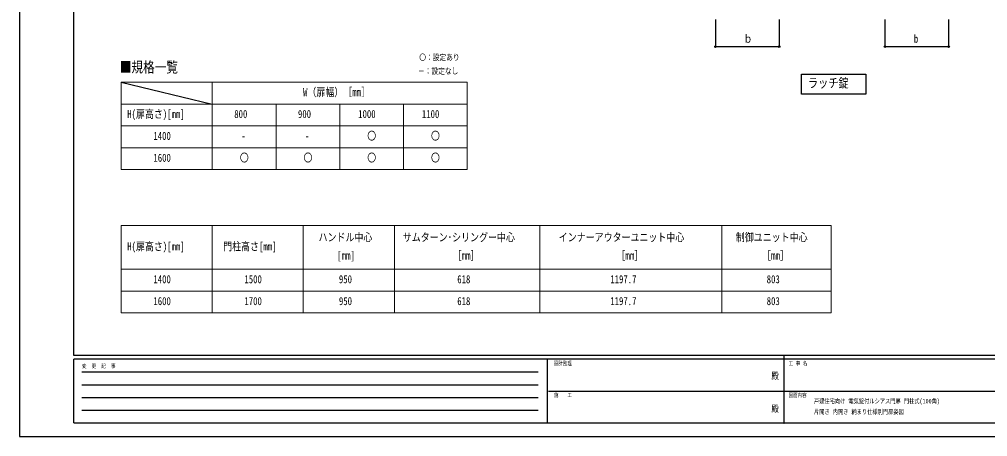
# Model space of a CAD drawing. Units: millimetres, scale not verified. Extents: x -4205 to 4205, y -2970 to 2970.
# Drawn here: x -4205 to 1114, y -2970 to -680 of the extents above; entities that cross this region are included whole.
import ezdxf
from ezdxf.enums import TextEntityAlignment as Align

# ---------------------------------------------------------------- set-up
doc = ezdxf.new("R2010")
doc.units = ezdxf.units.MM
doc.header["$LTSCALE"] = 12
doc.header["$PDMODE"] = 32
doc.header["$PDSIZE"] = 6
doc.layers.add('0-1_TABLE1', color=7, linetype='Continuous', lineweight=18)
for name, color, linetype in [('0-2_USER1', 3, 'Continuous'), ('0-5_YKK_D', 6, 'Continuous'), ('0-6_YKK_ZWAK', 7, 'Continuous')]:
    doc.layers.add(name, color=color, linetype=linetype)
doc.styles.add('ＭＳ ゴシック', font='')
doc.styles.get('ＭＳ ゴシック').set_extended_font_data('MS Gothic')

msp = doc.modelspace()

# ---------------------------------------------------------------- linework, layer by layer
at = {"layer": '0-1_TABLE1'}
for p, q in [((-3644.98, -1025), (-1744.98, -1025)), ((-3644.98, -1025), (-3644.98, -1505)), ((-3144.98, -1025), (-3144.98, -1505)), ((-1744.98, -1025), (-1744.98, -1505)), ((-3644.98, -1145), (-1744.98, -1145)), ((-2794.98, -1145), (-2794.98, -1505)), ((-2444.98, -1145), (-2444.98, -1505)), ((-2094.98, -1145), (-2094.98, -1505)), ((-3644.98, -1265), (-1744.98, -1265)), ((-3644.98, -1385), (-1744.98, -1385)), ((-3644.98, -1505), (-1744.98, -1505)), ((-3644.98, -1811.5), (255.02, -1811.5)), ((-3644.98, -1811.5), (-3644.98, -2291.5)), ((-3144.98, -1811.5), (-3144.98, -2291.5)), ((-2644.98, -1811.5), (-2644.98, -2291.5)), ((-2144.98, -1811.5), (-2144.98, -2291.5)), ((-1344.98, -1811.5), (-1344.98, -2291.5)), ((-344.98, -1811.5), (-344.98, -2291.5)), ((255.02, -1811.5), (255.02, -2291.5)), ((-3644.98, -2051.5), (255.02, -2051.5)), ((-3644.98, -2171.5), (255.02, -2171.5)), ((-3644.98, -2291.5), (255.02, -2291.5))]:
    msp.add_line(p, q, dxfattribs=at)
at = {"layer": '0-2_USER1'}
msp.add_line((-3644.98, -1025), (-3144.98, -1145), dxfattribs=at)
msp.add_lwpolyline([(91.62, -1090.26), (91.62, -980.26), (445.5, -980.26), (445.5, -1090.26)], close=True, dxfattribs=at)
at = {"layer": '0-5_YKK_D'}
for p, q in [((-380.98, -680.94), (-380.98, -830.94)), ((-30.98, -680.94), (-30.98, -830.94)), ((550.02, -680.94), (550.02, -830.94)), ((900.02, -680.94), (900.02, -830.94)), ((-380.98, -829.94), (-30.98, -829.94)), ((550.02, -829.94), (900.02, -829.94))]:
    msp.add_line(p, q, dxfattribs=at)
for centre in [(-380.98, -829.94), (-30.98, -829.94), (550.02, -829.94), (900.02, -829.94)]:
    msp.add_circle(centre, 4.25, dxfattribs=at)
at = {"layer": '0-6_YKK_ZWAK'}
for p, q in [((-3904.98, -2525), (-3904.98, 2775)), ((3895.02, -2525), (-3904.98, -2525)), ((-1304.98, -2545), (-3904.98, -2545)), ((-3904.98, -2895), (-3904.98, -2545)), ((-1304.98, -2545), (-1304.98, -2895)), ((-4.98, -2545), (-1304.98, -2545)), ((-4.98, -2525), (-4.98, -2895)), ((1295.02, -2545), (-4.98, -2545)), ((-3862.48, -2615), (-1354.98, -2615)), ((-3862.48, -2685), (-1354.98, -2685)), ((-3862.48, -2755), (-1354.98, -2755)), ((-1297.48, -2720), (-4.98, -2720)), ((-4.98, -2720), (1295.02, -2720)), ((-3862.48, -2825), (-1354.98, -2825)), ((-3904.98, -2895), (-1304.98, -2895)), ((-1304.98, -2895), (-4.98, -2895)), ((-4.98, -2895), (1295.02, -2895))]:
    msp.add_line(p, q, dxfattribs=at)
msp.add_lwpolyline([(-4205, -2970), (4205, -2970), (4205, 2970), (-4205, 2970)], close=True, dxfattribs=at)
msp.add_point((-4.98, -2895), dxfattribs=at)

# ---------------------------------------------------------------- texts
at = {"layer": '0-1_TABLE1', "style": 'ＭＳ ゴシック', "width": 0.8}
for s, p in [('W（扉幅）［㎜］', (-2646.58, -1115)), ('H(扉高さ)[mm]', (-3612.58, -1235)), ('800', (-3024.38, -1235)), ('900', (-2674.38, -1235)), ('1000', (-2343.58, -1235)), ('1100', (-1993.58, -1235)), ('1400', (-3468.58, -1355)), ('-', (-2985.98, -1355)), ('-', (-2635.98, -1355)), ('〇', (-2293.98, -1355)), ('〇', (-1943.98, -1355)), ('1600', (-3468.58, -1475)), ('〇', (-2993.98, -1475)), ('〇', (-2643.98, -1475)), ('〇', (-2293.98, -1475)), ('〇', (-1943.98, -1475)), ('ハンドル中心', (-2561.38, -1911.5)), ('サムターン･シリングー中心', (-2098.58, -1911.5)), ('インナーアウターユニット中心', (-1241.78, -1911.5)), ('制御ユニット中心', (-268.98, -1911.5)), ('H(扉高さ)[mm]', (-3612.58, -1961.5)), ('門柱高さ[mm]', (-3085.38, -1961.5)), ('[㎜]', (-2458.98, -2011.5)), ('［㎜］', (-1824.98, -2011.5)), ('［㎜］', (-924.98, -2011.5)), ('［㎜］', (-124.98, -2011.5)), ('1400', (-3468.58, -2141.5)), ('1500', (-2968.58, -2141.5)), ('950', (-2449.38, -2141.5)), ('618', (-1799.38, -2141.5)), ('1197.7', (-958.58, -2141.5)), ('803', (-99.38, -2141.5)), ('1600', (-3468.58, -2261.5)), ('1700', (-2968.58, -2261.5)), ('950', (-2449.38, -2261.5)), ('618', (-1799.38, -2261.5)), ('1197.7', (-958.58, -2261.5)), ('803', (-99.38, -2261.5))]:
    msp.add_text(s, height=43.99, dxfattribs=at).set_placement(p, align=Align.BOTTOM_LEFT)
at = {"layer": '0-2_USER1', "style": 'ＭＳ ゴシック', "width": 0.8}
for s, height, p in [('〇：設定あり', 32.99, (-2007.98, -915.33)), ('■規格一覧', 58.65, (-3653.51, -989.42)), ('－：設定なし', 32.99, (-2015.18, -990.33)), ('ラッチ錠', 51.32, (126.95, -1070.26)), ('戸建住宅向け 電気錠付ルシアス門扉 門柱式(100角)', 25.66, (160.31, -2795.72)), ('片開き 内開き 納まり仕様別門扉姿図', 25.66, (160.31, -2854.06))]:
    msp.add_text(s, height=height, dxfattribs=at).set_placement(p, align=Align.BOTTOM_LEFT)
at = {"layer": '0-5_YKK_D', "style": 'ＭＳ ゴシック', "width": 0.8}
for s, p in [('ｂ', (-226.78, -821.94)), ('b', (709.02, -821.94))]:
    msp.add_text(s, height=43.99, dxfattribs=at).set_placement(p, align=Align.BOTTOM_LEFT)
at = {"layer": '0-6_YKK_ZWAK', "style": 'ＭＳ ゴシック', "width": 0.8}
for s, height, p in [('工 事 名', 21.99, (21.27, -2585)), ('変  更  記  事', 21.99, (-3861.31, -2600)), ('設計監理', 21.99, (-1268.31, -2585)), ('殿', 36.66, (-73.67, -2665.83)), ('施\u3000\u3000工', 21.99, (-1268.31, -2760)), ('図面内容', 21.99, (21.27, -2760)), ('殿', 36.66, (-73.67, -2845.83))]:
    msp.add_text(s, height=height, dxfattribs=at).set_placement(p, align=Align.BOTTOM_LEFT)

doc.saveas('drawing.dxf')
